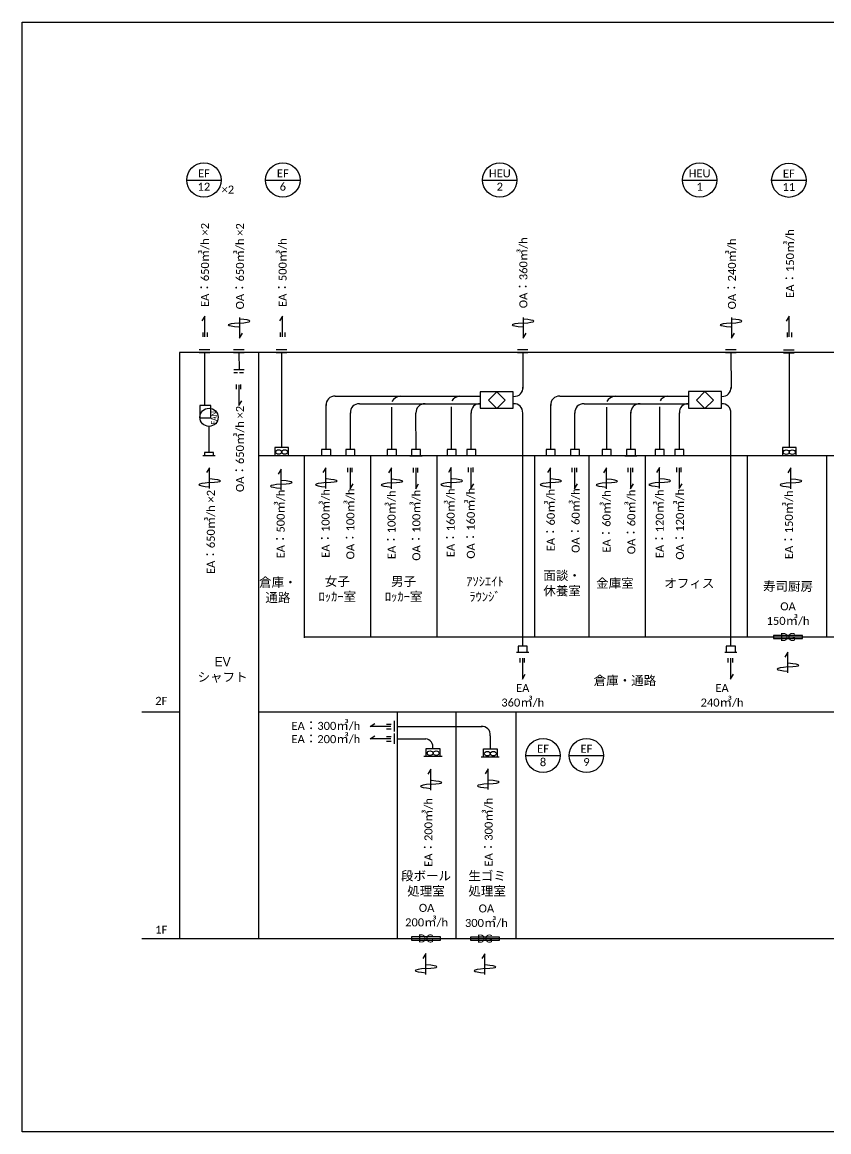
# Model space of a CAD drawing. Extents: x 593 to 1136, y -1139 to -772.
# Drawn here: x 593 to 859.5, y -1138.7 to -771.9 of the extents above; entities that cross this region are included whole.
import ezdxf

# ---------------------------------------------------------------- set-up
doc = ezdxf.new("R2010")
doc.units = 0
doc.header["$MEASUREMENT"] = 0
doc.linetypes.add('DASHED', pattern=[19.05, 12.7, -6.35])
doc.layers.get('0').update_dxf_attribs({"linetype": 'CONTINUOUS'})
doc.layers.get('Defpoints').update_dxf_attribs({"color": 21, "linetype": 'CONTINUOUS'})
for name, color, linetype in [('00機器番号', 3, 'CONTINUOUS'), ('10機器､器具', 2, 'CONTINUOUS'), ('21OA(外気ダクト)', 4, 'CONTINUOUS'), ('22EA(排気ダクト)', 1, 'CONTINUOUS'), ('94吹出､吸込', 3, 'CONTINUOUS'), ('A_室名', 9, 'CONTINUOUS'), ('A_建築', 8, 'CONTINUOUS')]:
    doc.layers.add(name, color=color, linetype=linetype)
doc.styles.add('HORIZONTALBIGFONT', font='txt.shx', dxfattribs={"bigfont": 'bigfont.shx'})
doc.styles.add('MtXpl_Calibri', font='calibri.ttf')

msp = doc.modelspace()

# ---------------------------------------------------------------- linework, layer by layer
at = {"layer": '00機器番号', "color": 2}
for p, q in [((647.34, -824.13), (658.7, -824.13)), ((673.4, -824.13), (684.77, -824.13)), ((745.09, -824.13), (756.45, -824.13)), ((811.09, -824.13), (822.45, -824.13)), ((840.58, -824.2), (851.94, -824.2)), ((759.37, -1014.34), (770.74, -1014.34)), ((773.72, -1014.34), (785.09, -1014.34))]:
    msp.add_line(p, q, dxfattribs=at)
for centre in [(653.02, -824.11), (679.09, -824.11), (750.77, -824.11), (816.77, -824.11), (846.26, -824.18), (765.05, -1014.31), (779.4, -1014.31)]:
    msp.add_ellipse(centre, major_axis=(5.68, 0), ratio=0.995261, dxfattribs=at)
at = {"layer": '10機器､器具'}
for p, q in [((651.5, -880.13), (655, -880.13)), ((662.8, -880.11), (666.3, -880.11)), ((676.9, -880.11), (680.4, -880.11)), ((756.58, -880.12), (760.08, -880.12)), ((825.34, -880.11), (828.84, -880.11)), ((651.5, -881.13), (655, -881.13)), ((662.8, -881.11), (666.3, -881.11)), ((676.9, -881.11), (680.4, -881.11)), ((756.58, -881.12), (760.08, -881.12)), ((825.34, -881.11), (828.84, -881.11)), ((844.54, -880.19), (848.04, -880.19)), ((844.54, -881.19), (848.04, -881.19)), ((662.87, -886.74), (666.37, -886.74)), ((652.7, -915.13), (656.7, -915.13)), ((675.77, -915.13), (681.77, -915.13)), ((691.42, -915.13), (695.42, -915.13)), ((699.42, -915.2), (703.42, -915.2)), ((713.09, -915.13), (717.09, -915.13)), ((721.09, -915.23), (725.09, -915.23)), ((732.83, -915.13), (736.83, -915.13)), ((739.33, -915.17), (743.33, -915.17)), ((765.59, -915.13), (769.59, -915.13)), ((773.59, -915.19), (777.59, -915.19)), ((784.09, -915.13), (788.09, -915.13)), ((792.09, -915.22), (796.09, -915.22)), ((801.59, -915.13), (805.59, -915.13)), ((808.09, -915.16), (812.09, -915.16)), ((843.44, -915.19), (849.44, -915.19)), ((756.33, -980.13), (760.33, -980.13)), ((825.08, -980.13), (829.08, -980.13)), ((715.86, -1002.88), (715.86, -1006.38)), ((716.86, -1002.88), (716.86, -1006.38)), ((715.86, -1007.01), (715.86, -1010.51)), ((716.86, -1007.01), (716.86, -1010.51)), ((731.7, -1014.67), (725.7, -1014.67)), ((750.59, -1014.82), (744.59, -1014.82))]:
    msp.add_line(p, q, dxfattribs=at)
at = {"layer": '10機器､器具', "linetype": 'DASHED', "ltscale": 0.1}
msp.add_line((662.87, -887.74), (666.37, -887.74), dxfattribs=at)
at = {"layer": '10機器､器具'}
for points in [[(744.33, -899.57), (755.23, -899.57), (755.23, -894.07), (744.33, -894.07)], [(749.78, -899.64), (752.56, -896.85), (749.78, -894.07), (746.99, -896.85)], [(813.09, -899.56), (823.99, -899.56), (823.99, -894.06), (813.09, -894.06)], [(818.54, -899.63), (821.32, -896.85), (818.54, -894.06), (815.75, -896.85)], [(655.3, -902.71), (655.3, -898.63), (651.7, -898.63), (651.7, -902.71)], [(676.46, -915.13), (680.97, -915.13), (680.97, -912.48), (676.46, -912.48)], [(844.13, -915.19), (848.65, -915.19), (848.65, -912.54), (844.13, -912.54)], [(841.19, -975.65), (850.79, -975.65), (850.79, -974.65), (841.19, -974.65)], [(731.01, -1014.67), (726.49, -1014.67), (726.49, -1012.01), (731.01, -1012.01)], [(749.89, -1014.82), (745.38, -1014.82), (745.38, -1012.16), (749.89, -1012.16)], [(721.59, -1075.3), (731.19, -1075.3), (731.19, -1074.3), (721.59, -1074.3)], [(741.09, -1075.34), (750.69, -1075.34), (750.69, -1074.34), (741.09, -1074.34)]]:
    msp.add_lwpolyline(points, close=True, dxfattribs=at)
for points in [[(694.92, -915.13), (694.92, -913.13), (691.92, -913.13), (691.92, -915.13)], [(716.59, -915.13), (716.59, -913.13), (713.59, -913.13), (713.59, -915.13)], [(736.33, -915.13), (736.33, -913.13), (733.33, -913.13), (733.33, -915.13)], [(742.83, -915.17), (742.83, -913.17), (739.83, -913.17), (739.83, -915.17)], [(769.09, -915.13), (769.09, -913.13), (766.09, -913.13), (766.09, -915.13)], [(787.59, -915.13), (787.59, -913.13), (784.59, -913.13), (784.59, -915.13)], [(805.09, -915.13), (805.09, -913.13), (802.09, -913.13), (802.09, -915.13)], [(811.59, -915.16), (811.59, -913.16), (808.59, -913.16), (808.59, -915.16)], [(656.2, -915.13), (656.2, -914.13), (653.2, -914.13), (653.2, -915.13)], [(702.92, -915.2), (702.92, -913.2), (699.92, -913.2), (699.92, -915.2)], [(724.59, -915.23), (724.59, -913.23), (721.59, -913.23), (721.59, -915.23)], [(777.09, -915.19), (777.09, -913.19), (774.09, -913.19), (774.09, -915.19)], [(795.59, -915.22), (795.59, -913.22), (792.59, -913.22), (792.59, -915.22)], [(759.83, -980.13), (759.83, -978.18), (756.83, -978.18), (756.83, -980.13)], [(828.58, -980.13), (828.58, -978.18), (825.58, -978.18), (825.58, -980.13)]]:
    msp.add_lwpolyline(points, dxfattribs=at)
msp.add_circle((654.7, -902.53), 3, dxfattribs=at)
for centre, major_axis in [((677.72, -914.02), (1, 0)), ((679.72, -914.02), (1, 0)), ((845.39, -914.08), (1, 0)), ((847.39, -914.08), (1, 0)), ((727.75, -1013.55), (-1, 0)), ((729.75, -1013.55), (-1, 0)), ((746.64, -1013.7), (-1, 0)), ((748.64, -1013.7), (-1, 0))]:
    msp.add_ellipse(centre, major_axis=major_axis, ratio=0.741722, dxfattribs=at)
at = {"layer": '21OA(外気ダクト)'}
for p, q in [((664.6, -881.27), (664.62, -886.74)), ((758.38, -881.28), (758.4, -893.05)), ((827.14, -881.27), (827.16, -893.05)), ((704.42, -898.08), (744.33, -898.08)), ((755.33, -895.63), (755.23, -895.63)), ((778.59, -898.07), (813.09, -898.07)), ((824.09, -895.63), (823.99, -895.63)), ((701.42, -913.2), (701.41, -901.06)), ((723.09, -913.23), (723.08, -901.09)), ((741.33, -913.17), (741.32, -901.03)), ((775.59, -913.19), (775.58, -901.06)), ((794.09, -913.22), (794.08, -900.81)), ((810.09, -913.16), (810.08, -901.02))]:
    msp.add_line(p, q, dxfattribs=at)
for centre, major_axis, ratio, start_param, end_param in [((755.14, -892.37), (2.44, -2.44), 0.888921, 5.497787, 7.068583), ((823.89, -892.37), (2.44, -2.44), 0.888921, 5.497787, 7.068583), ((704.66, -901.31), (2.47, -2.4), 0.884836, 2.356194, 3.926991), ((726.33, -901.34), (2.47, -2.4), 0.884836, 2.356194, 3.926991), ((744.57, -901.28), (2.47, -2.4), 0.884836, 2.356194, 3.926991), ((778.83, -901.31), (2.47, -2.4), 0.884836, 2.356194, 3.926991), ((797.33, -901.34), (2.47, -2.4), 0.884836, 2.356194, 3.926991), ((813.33, -901.28), (2.47, -2.4), 0.884836, 2.356194, 3.926991)]:
    msp.add_ellipse(centre, major_axis=major_axis, ratio=ratio, start_param=start_param, end_param=end_param, dxfattribs=at)
at = {"layer": '22EA(排気ダクト)'}
for p, q in [((653.2, -881.29), (653.2, -898.63)), ((678.7, -881.27), (678.7, -912.48)), ((846.34, -881.35), (846.34, -912.54)), ((693.42, -913.13), (693.41, -898.35)), ((696.42, -895.57), (744.33, -895.57)), ((755.41, -898.06), (755.23, -898.06)), ((767.59, -913.13), (767.58, -898.34)), ((770.59, -895.57), (813.09, -895.57)), ((824.17, -898.05), (823.99, -898.05)), ((715.09, -913.13), (715.09, -899.24)), ((734.83, -913.13), (734.83, -899.13)), ((758.33, -978.18), (758.33, -901.24)), ((786.09, -913.13), (786.09, -899.23)), ((803.59, -913.13), (803.59, -899.13)), ((827.08, -978.18), (827.09, -901.23)), ((654.7, -914.13), (654.7, -905.37)), ((716.88, -1004.68), (744.91, -1004.68)), ((747.61, -1007.77), (747.61, -1012.16)), ((716.88, -1008.78), (726.33, -1008.78))]:
    msp.add_line(p, q, dxfattribs=at)
for centre, major_axis, ratio, start_param, end_param in [((696.66, -898.81), (2.47, -2.4), 0.884836, 2.356194, 3.926991), ((717.14, -897.4), (2.12, 1.24), 0.629889, 0.785398, 2.356194), ((736.55, -897), (1.69, 1.07), 0.557761, 0.785398, 2.356194), ((755.07, -901.32), (2.44, 2.44), 0.888921, 5.497787, 7.068583), ((770.83, -898.81), (2.47, -2.4), 0.884836, 2.356194, 3.926991), ((788.14, -897.39), (2.12, 1.24), 0.629889, 0.785398, 2.356194), ((805.31, -896.99), (1.69, 1.07), 0.557761, 0.785398, 2.356194), ((823.82, -901.32), (2.44, 2.44), 0.888921, 5.497787, 7.068583), ((744.37, -1007.92), (2.47, 2.4), 0.884836, 5.497787, 7.068583), ((725.44, -1011.99), (2.47, 2.4), 0.884836, 5.444564, 6.867681)]:
    msp.add_ellipse(centre, major_axis=major_axis, ratio=ratio, start_param=start_param, end_param=end_param, dxfattribs=at)
at = {"layer": '94吹出､吸込', "linetype": 'Continuous'}
for p, q in [((653.36, -869.06), (652.38, -870.68)), ((653.36, -875.93), (653.36, -869.06)), ((678.93, -869.06), (677.95, -870.68)), ((678.93, -875.93), (678.93, -869.06)), ((846.4, -869.12), (845.42, -870.74)), ((846.4, -875.99), (846.4, -869.12)), ((664.75, -869.5), (664.75, -876.37)), ((758.53, -869.51), (758.53, -876.38)), ((827.29, -869.5), (827.29, -876.37)), ((652.63, -874.49), (652.63, -875.99)), ((654.13, -874.49), (654.13, -875.99)), ((664.75, -876.37), (665.73, -874.75)), ((678.2, -874.49), (678.2, -875.99)), ((679.7, -874.49), (679.7, -875.99)), ((758.53, -876.38), (759.51, -874.76)), ((827.29, -876.37), (828.27, -874.75)), ((845.67, -874.56), (845.67, -876.06)), ((847.17, -874.56), (847.17, -876.06)), ((663.75, -893.24), (663.75, -891.74)), ((664.52, -891.81), (664.52, -898.68)), ((665.25, -893.24), (665.25, -891.74)), ((664.52, -898.68), (665.5, -897.06)), ((654.83, -919.19), (653.85, -920.81)), ((654.83, -926.06), (654.83, -919.19)), ((678.51, -919.69), (677.53, -921.3)), ((678.51, -926.56), (678.51, -919.69)), ((693.34, -919.2), (692.36, -920.81)), ((693.34, -926.07), (693.34, -919.2)), ((700.54, -920.7), (700.54, -919.2)), ((701.31, -919.26), (701.31, -926.13)), ((702.04, -920.7), (702.04, -919.2)), ((715.01, -919.29), (714.03, -920.91)), ((715.01, -926.16), (715.01, -919.29)), ((722.21, -920.73), (722.21, -919.23)), ((722.98, -919.29), (722.98, -926.16)), ((723.71, -920.73), (723.71, -919.23)), ((734.75, -919.17), (733.77, -920.78)), ((734.75, -926.03), (734.75, -919.17)), ((740.45, -920.67), (740.45, -919.17)), ((741.22, -919.23), (741.22, -926.1)), ((741.95, -920.67), (741.95, -919.17)), ((767.51, -919.19), (766.53, -920.81)), ((767.51, -926.06), (767.51, -919.19)), ((774.71, -920.69), (774.71, -919.19)), ((775.48, -919.26), (775.48, -926.13)), ((776.21, -920.69), (776.21, -919.19)), ((786.01, -919.29), (785.03, -920.9)), ((786.01, -926.16), (786.01, -919.29)), ((793.21, -920.72), (793.21, -919.22)), ((793.98, -919.29), (793.98, -926.16)), ((794.71, -920.72), (794.71, -919.22)), ((803.51, -919.16), (802.53, -920.78)), ((803.51, -926.03), (803.51, -919.16)), ((809.21, -920.66), (809.21, -919.16)), ((809.98, -919.22), (809.98, -926.09)), ((810.71, -920.66), (810.71, -919.16)), ((846.87, -919.26), (845.89, -920.87)), ((846.87, -926.13), (846.87, -919.26)), ((701.31, -926.13), (702.29, -924.52)), ((722.98, -926.16), (723.96, -924.54)), ((741.22, -926.1), (742.2, -924.48)), ((775.48, -926.13), (776.46, -924.51)), ((793.98, -926.16), (794.96, -924.54)), ((809.98, -926.09), (810.96, -924.48)), ((757.45, -983.63), (757.45, -982.13)), ((758.22, -982.19), (758.22, -989.06)), ((758.95, -983.63), (758.95, -982.13)), ((826.21, -983.62), (826.21, -982.12)), ((826.98, -982.19), (826.98, -989.06)), ((827.71, -983.62), (827.71, -982.12)), ((845.91, -980.15), (844.93, -981.76)), ((845.91, -987.02), (845.91, -980.15)), ((758.22, -989.06), (759.2, -987.45)), ((826.98, -989.06), (827.96, -987.44)), ((707.91, -1004.69), (709.53, -1003.71)), ((714.78, -1004.69), (707.91, -1004.69)), ((713.34, -1003.96), (714.84, -1003.96)), ((707.89, -1008.82), (709.51, -1007.84)), ((713.33, -1008.09), (714.83, -1008.09)), ((713.34, -1005.46), (714.84, -1005.46)), ((714.76, -1008.82), (707.89, -1008.82)), ((713.33, -1009.59), (714.83, -1009.59)), ((728, -1018.88), (727.02, -1020.5)), ((728, -1025.75), (728, -1018.88)), ((746.89, -1018.73), (745.91, -1020.35)), ((746.89, -1025.6), (746.89, -1018.73)), ((726.31, -1079.8), (725.33, -1081.41)), ((726.31, -1086.67), (726.31, -1079.8)), ((745.81, -1079.84), (744.83, -1081.46)), ((745.81, -1086.71), (745.81, -1079.84))]:
    msp.add_line(p, q, dxfattribs=at)
for centre, major_axis, ratio, start_param, end_param in [((673.03, -872.25), (-11.95, 0.26), 0.07114, -0.783825, 0.786972), ((656.31, -870.75), (-11.9, 0), 0.083527, 2.356194, 3.926991), ((766.81, -872.26), (-11.95, 0.26), 0.07114, -0.783825, 0.786972), ((750.08, -870.76), (-11.9, 0), 0.083527, 2.356194, 3.926991), ((835.57, -872.25), (-11.95, 0.26), 0.07114, -0.783825, 0.786972), ((818.84, -870.75), (-11.9, 0), 0.083527, 2.356194, 3.926991), ((663.28, -924.81), (11.9, 0), 0.083527, 2.356194, 3.926991), ((646.55, -923.31), (11.95, -0.26), 0.07114, -0.783825, 0.786972), ((670.23, -923.8), (11.95, -0.26), 0.07114, -0.783825, 0.786972), ((701.79, -924.81), (11.9, 0), 0.083527, 2.356194, 3.926991), ((685.06, -923.31), (11.95, -0.26), 0.07114, -0.783825, 0.786972), ((706.73, -923.41), (11.95, -0.26), 0.07114, -0.783825, 0.786972), ((743.2, -924.78), (11.9, 0), 0.083527, 2.356194, 3.926991), ((726.47, -923.28), (11.95, -0.26), 0.07114, -0.783825, 0.786972), ((775.95, -924.81), (11.9, 0), 0.083527, 2.356194, 3.926991), ((759.23, -923.31), (11.95, -0.26), 0.07114, -0.783825, 0.786972), ((777.73, -923.4), (11.95, -0.26), 0.07114, -0.783825, 0.786972), ((811.95, -924.78), (11.9, 0), 0.083527, 2.356194, 3.926991), ((795.23, -923.28), (11.95, -0.26), 0.07114, -0.783825, 0.786972), ((855.31, -924.87), (11.9, 0), 0.083527, 2.356194, 3.926991), ((838.59, -923.37), (11.95, -0.26), 0.07114, -0.783825, 0.786972), ((686.95, -925.3), (11.9, 0), 0.083527, 2.356194, 3.926991), ((723.45, -924.91), (11.9, 0), 0.083527, 2.356194, 3.926991), ((794.45, -924.9), (11.9, 0), 0.083527, 2.356194, 3.926991), ((854.35, -985.76), (11.9, 0), 0.083527, 2.356194, 3.926991), ((837.63, -984.26), (11.95, -0.26), 0.07114, -0.783825, 0.786972), ((719.72, -1023), (11.95, -0.26), 0.07114, -0.783825, 0.786972), ((738.61, -1022.85), (11.95, -0.26), 0.07114, -0.783825, 0.786972), ((736.45, -1024.5), (11.9, 0), 0.083527, 2.356194, 3.926991), ((755.34, -1024.35), (11.9, 0), 0.083527, 2.356194, 3.926991), ((734.75, -1085.41), (11.9, 0), 0.083527, 2.356194, 3.926991), ((718.03, -1083.91), (11.95, -0.26), 0.07114, -0.783825, 0.786972), ((754.25, -1085.46), (11.9, 0), 0.083527, 2.356194, 3.926991), ((737.53, -1083.96), (11.95, -0.26), 0.07114, -0.783825, 0.786972)]:
    msp.add_ellipse(centre, major_axis=major_axis, ratio=ratio, start_param=start_param, end_param=end_param, dxfattribs=at)
at = {"layer": 'A_建築'}
for p, q in [((1075.78, -881.13), (644.96, -881.13)), ((644.96, -881.13), (644.96, -1074.84)), ((671.09, -881.13), (671.09, -1074.84)), ((671.09, -915.13), (1086.98, -915.13)), ((686.09, -915.13), (686.09, -975.41)), ((708.04, -915.21), (708.04, -975.13)), ((729.98, -915.13), (729.98, -975.13)), ((762.24, -915.13), (762.24, -975.13)), ((780.18, -915.21), (780.18, -975.13)), ((798.77, -915.17), (798.77, -975.19)), ((832.51, -915.17), (832.51, -975.04)), ((858.66, -915.3), (858.66, -975.26)), ((686.09, -975.13), (919.96, -975.13)), ((632.54, -999.86), (644.96, -999.86)), ((671.09, -999.86), (1087.05, -999.86)), ((716.88, -999.87), (716.88, -1074.88)), ((736.28, -999.87), (736.28, -1074.75)), ((756.08, -999.84), (756.08, -1074.67)), ((632.54, -1074.84), (1089.09, -1074.84))]:
    msp.add_line(p, q, dxfattribs=at)
at = {"layer": 'Defpoints', "linetype": 'Continuous'}
msp.add_lwpolyline([(592.99, -771.95), (1136.12, -771.95), (1136.12, -1138.69), (592.99, -1138.69)], close=True, dxfattribs=at)

# ---------------------------------------------------------------- texts
at = {"color": 7, "linetype": 'Continuous', "style": 'MtXpl_Calibri', "width": 0.7}
msp.add_text('FAN', height=2, rotation=90, dxfattribs=at).set_placement((657.33, -904.94))
at = {"char_height": 2.64584, "width": 28.8776, "rotation": 90, "style": 'HORIZONTALBIGFONT'}
for s, insert, attachment_point in [('{\\fCalibri|b0|i0|c0|p34;\\C7;EA\\fMS PGothic|b0|i0|c128|p50;\\H1.14583x;：\\fCalibri|b0|i0|c0|p34;\\H0.87273x;650\\fMS PGothic|b0|i0|c128|p50;\\H1.14583x;㎥\\fCalibri|b0|i0|c0|p34;\\H0.87273x;/h ×2}', (653.25, -866.08), 4), ('{\\fCalibri|b0|i0|c0|p34;\\C7;OA\\fMS PGothic|b0|i0|c128|p50;\\H1.14583x;：\\fCalibri|b0|i0|c0|p34;\\H0.87273x;650\\fMS PGothic|b0|i0|c128|p50;\\H1.14583x;㎥\\fCalibri|b0|i0|c0|p34;\\H0.87273x;/h ×2}', (664.82, -866.87), 4), ('{\\fCalibri|b0|i0|c0|p34;\\H1x;\\C7;OA\\fMS PGothic|b0|i0|c128|p50;\\H1.14583x;：\\fCalibri|b0|i0|c0|p34;\\H0.87273x;360\\fMS PGothic|b0|i0|c128|p50;\\H1.14583x;㎥\\fCalibri|b0|i0|c0|p34;\\H0.87273x;/h}', (758.45, -866.47), 4), ('\\pxqc;{\\fCalibri|b0|i0|c0|p34;\\C7;EA\\fMS PGothic|b0|i0|c128|p50;\\H1.14583x;：\\fCalibri|b0|i0|c0|p34;\\H0.87273x;150\\fMS PGothic|b0|i0|c128|p50;\\H1.14583x;㎥\\fCalibri|b0|i0|c0|p34;\\H0.87273x;/h}', (846.55, -866.14), 4), ('{\\fCalibri|b0|i0|c0|p34;\\H1x;\\C7;EA\\fMS PGothic|b0|i0|c128|p50;\\H1.14583x;：\\fCalibri|b0|i0|c0|p34;\\H0.87273x;500\\fMS PGothic|b0|i0|c128|p50;\\H1.14583x;㎥\\fCalibri|b0|i0|c0|p34;\\H0.87273x;/h}', (678.91, -866.06), 4), ('{\\fCalibri|b0|i0|c0|p34;\\H1x;\\C7;OA\\fMS PGothic|b0|i0|c128|p50;\\H1.14583x;：\\fCalibri|b0|i0|c0|p34;\\H0.87273x;240\\fMS PGothic|b0|i0|c128|p50;\\H1.14583x;㎥\\fCalibri|b0|i0|c0|p34;\\H0.87273x;/h}', (827.35, -866.87), 4), ('{\\fCalibri|b0|i0|c0|p34;\\C7;OA\\fMS PGothic|b0|i0|c128|p50;\\H1.14583x;：\\fCalibri|b0|i0|c0|p34;\\H0.87273x;650\\fMS PGothic|b0|i0|c128|p50;\\H1.14583x;㎥\\fCalibri|b0|i0|c0|p34;\\H0.87273x;/h ×2}', (664.82, -927.24), 4), ('{\\fCalibri|b0|i0|c0|p34;\\C7;EA\\fMS PGothic|b0|i0|c128|p50;\\H1.14583x;：\\fCalibri|b0|i0|c0|p34;\\H0.87273x;650\\fMS PGothic|b0|i0|c128|p50;\\H1.14583x;㎥\\fCalibri|b0|i0|c0|p34;\\H0.87273x;/h ×2}', (655.2, -940.44), 5), ('{\\fCalibri|b0|i0|c0|p34;\\H1x;\\C7;EA\\fMS PGothic|b0|i0|c128|p50;\\H1.14583x;：\\fCalibri|b0|i0|c0|p34;\\H0.87273x;500\\fMS PGothic|b0|i0|c128|p50;\\H1.14583x;㎥\\fCalibri|b0|i0|c0|p34;\\H0.87273x;/h}', (678.27, -937.81), 5), ('{\\fCalibri|b0|i0|c0|p34;\\H1x;\\C7;EA\\fMS PGothic|b0|i0|c128|p50;\\H1.14583x;：\\fCalibri|b0|i0|c0|p34;\\H0.87273x;100\\fMS PGothic|b0|i0|c128|p50;\\H1.14583x;㎥\\fCalibri|b0|i0|c0|p34;\\H0.87273x;/h}', (693.1, -937.62), 5), ('{\\fCalibri|b0|i0|c0|p34;\\H1x;\\C7;OA\\fMS PGothic|b0|i0|c128|p50;\\H1.14583x;：\\fCalibri|b0|i0|c0|p34;\\H0.87273x;100\\fMS PGothic|b0|i0|c128|p50;\\H1.14583x;㎥\\fCalibri|b0|i0|c0|p34;\\H0.87273x;/h}', (701.29, -937.78), 5), ('{\\fCalibri|b0|i0|c0|p34;\\H1x;\\C7;EA\\fMS PGothic|b0|i0|c128|p50;\\H1.14583x;：\\fCalibri|b0|i0|c0|p34;\\H0.87273x;100\\fMS PGothic|b0|i0|c128|p50;\\H1.14583x;㎥\\fCalibri|b0|i0|c0|p34;\\H0.87273x;/h}', (714.9, -938.06), 5), ('{\\fCalibri|b0|i0|c0|p34;\\H1x;\\C7;OA\\fMS PGothic|b0|i0|c128|p50;\\H1.14583x;：\\fCalibri|b0|i0|c0|p34;\\H0.87273x;100\\fMS PGothic|b0|i0|c128|p50;\\H1.14583x;㎥\\fCalibri|b0|i0|c0|p34;\\H0.87273x;/h}', (723.1, -938.23), 5), ('{\\fCalibri|b0|i0|c0|p34;\\H1x;\\C7;EA\\fMS PGothic|b0|i0|c128|p50;\\H1.14583x;：\\fCalibri|b0|i0|c0|p34;\\H0.87273x;160\\fMS PGothic|b0|i0|c128|p50;\\H1.14583x;㎥\\fCalibri|b0|i0|c0|p34;\\H0.87273x;/h}', (734.43, -937.4), 5), ('{\\fCalibri|b0|i0|c0|p34;\\H1x;\\C7;OA\\fMS PGothic|b0|i0|c128|p50;\\H1.14583x;：\\fCalibri|b0|i0|c0|p34;\\H0.87273x;160\\fMS PGothic|b0|i0|c128|p50;\\H1.14583x;㎥\\fCalibri|b0|i0|c0|p34;\\H0.87273x;/h}', (741.09, -937.57), 5), ('{\\fCalibri|b0|i0|c0|p34;\\H1x;\\C7;EA\\fMS PGothic|b0|i0|c128|p50;\\H1.14583x;：\\fCalibri|b0|i0|c0|p34;\\H0.87273x;60\\fMS PGothic|b0|i0|c128|p50;\\H1.14583x;㎥\\fCalibri|b0|i0|c0|p34;\\H0.87273x;/h}', (767.51, -936.51), 5), ('{\\fCalibri|b0|i0|c0|p34;\\H1x;\\C7;OA\\fMS PGothic|b0|i0|c128|p50;\\H1.14583x;：\\fCalibri|b0|i0|c0|p34;\\H0.87273x;60\\fMS PGothic|b0|i0|c128|p50;\\H1.14583x;㎥\\fCalibri|b0|i0|c0|p34;\\H0.87273x;/h}', (775.71, -936.68), 5), ('{\\fCalibri|b0|i0|c0|p34;\\H1x;\\C7;EA\\fMS PGothic|b0|i0|c128|p50;\\H1.14583x;：\\fCalibri|b0|i0|c0|p34;\\H0.87273x;60\\fMS PGothic|b0|i0|c128|p50;\\H1.14583x;㎥\\fCalibri|b0|i0|c0|p34;\\H0.87273x;/h}', (785.92, -936.95), 5), ('{\\fCalibri|b0|i0|c0|p34;\\H1x;\\C7;OA\\fMS PGothic|b0|i0|c128|p50;\\H1.14583x;：\\fCalibri|b0|i0|c0|p34;\\H0.87273x;60\\fMS PGothic|b0|i0|c128|p50;\\H1.14583x;㎥\\fCalibri|b0|i0|c0|p34;\\H0.87273x;/h}', (794.11, -937.12), 5), ('{\\fCalibri|b0|i0|c0|p34;\\H1x;\\C7;EA\\fMS PGothic|b0|i0|c128|p50;\\H1.14583x;：\\fCalibri|b0|i0|c0|p34;\\H0.87273x;120\\fMS PGothic|b0|i0|c128|p50;\\H1.14583x;㎥\\fCalibri|b0|i0|c0|p34;\\H0.87273x;/h}', (803.51, -937.73), 5), ('{\\fCalibri|b0|i0|c0|p34;\\H1x;\\C7;OA\\fMS PGothic|b0|i0|c128|p50;\\H1.14583x;：\\fCalibri|b0|i0|c0|p34;\\H0.87273x;120\\fMS PGothic|b0|i0|c128|p50;\\H1.14583x;㎥\\fCalibri|b0|i0|c0|p34;\\H0.87273x;/h}', (810.16, -937.9), 5), ('{\\fCalibri|b0|i0|c0|p34;\\C7;EA\\fMS PGothic|b0|i0|c128|p50;\\H1.14583x;：\\fCalibri|b0|i0|c0|p34;\\H0.87273x;150\\fMS PGothic|b0|i0|c128|p50;\\H1.14583x;㎥\\fCalibri|b0|i0|c0|p34;\\H0.87273x;/h}', (846.17, -938.05), 5), ('{\\fCalibri|b0|i0|c0|p34;\\H1x;\\C7;EA\\fMS PGothic|b0|i0|c128|p50;\\H1.14583x;：\\fCalibri|b0|i0|c0|p34;\\H0.87273x;200\\fMS PGothic|b0|i0|c128|p50;\\H1.14583x;㎥\\fCalibri|b0|i0|c0|p34;\\H0.87273x;/h}', (727.09, -1039.75), 5), ('{\\fCalibri|b0|i0|c0|p34;\\H1x;\\C7;EA\\fMS PGothic|b0|i0|c128|p50;\\H1.14583x;：\\fCalibri|b0|i0|c0|p34;\\H0.87273x;300\\fMS PGothic|b0|i0|c128|p50;\\H1.14583x;㎥\\fCalibri|b0|i0|c0|p34;\\H0.87273x;/h}', (746.97, -1039.67), 5)]:
    msp.add_mtext(s, dxfattribs=dict(at, insert=insert, attachment_point=attachment_point))
at = {"attachment_point": 5, "style": 'HORIZONTALBIGFONT'}
for s, insert, char_height, width in [('{\\fCalibri|b0|i0|c0|p34;\\C7;OA\\P150\\fMS PGothic|b0|i0|c128|p50;\\H1.14583x;㎥\\fCalibri|b0|i0|c0|p34;\\H0.87273x;/h}', (845.99, -967.51), 2.6458, 22.0052), ('\\C7;\\fCalibri|b0|i0|;\\H2.6458414077759;DG', (845.99, -975.15), 2.6458, 9.6), ('{\\fCalibri|b0|i0|c0|p34;\\H1x;\\C7;EA\\P360\\fMS PGothic|b0|i0|c128|p50;\\H1.14583x;㎥\\fCalibri|b0|i0|c0|p34;\\H0.87273x;/h}', (758.34, -994.51), 2.6458, 22.0052), ('{\\fCalibri|b0|i0|c0|p34;\\H1x;\\C7;EA\\P240\\fMS PGothic|b0|i0|c128|p50;\\H1.14583x;㎥\\fCalibri|b0|i0|c0|p34;\\H0.87273x;/h}', (824.18, -994.51), 2.6458, 22.0052), ('{\\fCalibri|b0|i0|c0|p34;\\H1x;\\C7;EA\\fMS PGothic|b0|i0|c128|p50;\\H1.14583x;：\\fCalibri|b0|i0|c0|p34;\\H0.87273x;300\\fMS PGothic|b0|i0|c128|p50;\\H1.14583x;㎥\\fCalibri|b0|i0|c0|p34;\\H0.87273x;/h}', (693.3, -1004.42), 2.64584, 28.8776), ('{\\fCalibri|b0|i0|c0|p34;\\H1x;\\C7;EA\\fMS PGothic|b0|i0|c128|p50;\\H1.14583x;：\\fCalibri|b0|i0|c0|p34;\\H0.87273x;200\\fMS PGothic|b0|i0|c128|p50;\\H1.14583x;㎥\\fCalibri|b0|i0|c0|p34;\\H0.87273x;/h}', (693.3, -1008.8), 2.64584, 28.8776), ('{\\fCalibri|b0|i0|c0|p34;\\H1x;\\C7;OA\\P200\\fMS PGothic|b0|i0|c128|p50;\\H1.14583x;㎥\\fCalibri|b0|i0|c0|p34;\\H0.87273x;/h}', (726.59, -1067.16), 2.6458, 22.0052), ('{\\fCalibri|b0|i0|c0|p34;\\H1x;\\C7;OA\\P300\\fMS PGothic|b0|i0|c128|p50;\\H1.14583x;㎥\\fCalibri|b0|i0|c0|p34;\\H0.87273x;/h}', (746.34, -1067.35), 2.6458, 22.0052), ('\\C7;\\fCalibri|b0|i0|;\\H2.6458414077759;DG', (726.39, -1074.8), 2.6458, 9.6), ('\\C7;\\fCalibri|b0|i0|;\\H2.6458414077759;DG', (745.89, -1074.84), 2.6458, 9.6)]:
    msp.add_mtext(s, dxfattribs=dict(at, insert=insert, char_height=char_height, width=width))
at = {"layer": '00機器番号', "color": 2, "char_height": 2.6458, "attachment_point": 5, "style": 'HORIZONTALBIGFONT'}
for s, insert, width in [('{\\fCalibri|b0|i0|c0|p34;\\H1x;\\C7;EF\\P12}', (653.02, -824.11), 11.3662), ('\\C7;\\fCalibri|b0|i0|;\\H2.6458414077759;EF\\P6', (679.09, -824.11), 11.3662), ('{\\fCalibri|b0|i0|c0|p34;\\H1x;\\C7;HEU\\P2}', (750.77, -824.11), 11.3662), ('{\\fCalibri|b0|i0|c0|p34;\\H1x;\\C7;HEU\\P1}', (816.77, -824.11), 11.3662), ('{\\fCalibri|b0|i0|c0|p34;\\C7;EF\\P11}', (846.26, -824.18), 11.3662), ('{\\fCalibri|b0|i0|c0|p34;\\C7;×2}', (660.94, -827.27), 8.1683), ('\\C7;\\fCalibri|b0|i0|;\\H2.6458414077759;EF\\P8', (765.05, -1014.31), 11.3662), ('\\C7;\\fCalibri|b0|i0|;\\H2.6458414077759;EF\\P9', (779.4, -1014.31), 11.3662)]:
    msp.add_mtext(s, dxfattribs=dict(at, insert=insert, width=width))
at = {"layer": 'A_室名', "attachment_point": 5, "style": 'HORIZONTALBIGFONT'}
for s, insert, char_height, width in [('{\\fMS PGothic|b0|i0|c128|p50;\\H1x;\\C7;面談・\\P休養室}', (771.34, -957.52), 3.0317, 15.5176), ('\\C7;\\fＭＳ Ｐゴシック|b0|i0|;\\H3.0316932797432;倉庫・\\P通路', (677.45, -959.75), 3.0317, 30.0316), ('\\C7;\\fＭＳ Ｐゴシック|b0|i0|;\\H3.0316932797432;女子\\Pﾛｯｶｰ室', (697.09, -959.39), 3.0317, 22.0052), ('\\C7;\\fＭＳ Ｐゴシック|b0|i0|;\\H3.0316932797432;男子\\Pﾛｯｶｰ室', (718.99, -959.39), 3.0317, 22.0052), ('\\C7;\\fＭＳ Ｐゴシック|b0|i0|;\\H3.0316932797432;ｱｿｼｴｲﾄ\\Pﾗｳﾝｼﾞ', (745.88, -959.39), 3.0317, 19.592), ('\\C7;\\fＭＳ Ｐゴシック|b0|i0|;\\H3.0316932797432;金庫室', (788.79, -957.52), 3.0317, 19.592), ('\\C7;\\fＭＳ Ｐゴシック|b0|i0|;\\H3.0316932797432;オフィス', (813.38, -957.52), 3.0317, 19.592), ('{\\fMS PGothic|b0|i0|c128|p50;\\H1x;\\C7;寿司厨房}', (845.98, -958.56), 3.0317, 19.592), ('{\\fMS PGothic|b0|i0|c128|p50;\\H1x;\\C7;EV\\Pシャフト}', (659.2, -986.03), 3.0317, 22.0052), ('\\C7;\\fＭＳ Ｐゴシック|b0|i0|;\\H3.0316932797432;倉庫・通路', (792.1, -989.69), 3.0317, 30.0316), ('\\C7;\\fCalibri|b0|i0|;\\H2.6458414077759;2F', (638.93, -996.25), 3, 6.9851), ('\\C7;\\fＭＳ Ｐゴシック|b0|i0|;\\H3.0316932797432;段ボール\\P処理室', (726.38, -1056.77), 3.0317, 19.592), ('\\C7;\\fＭＳ Ｐゴシック|b0|i0|;\\H3.0316932797432;生ゴミ\\P処理室', (746.59, -1056.76), 3.0317, 22.0052), ('\\C7;\\fCalibri|b0|i0|;\\H2.6458414077759;1F', (638.93, -1071.86), 3, 6.9851)]:
    msp.add_mtext(s, dxfattribs=dict(at, insert=insert, char_height=char_height, width=width))

doc.saveas('drawing.dxf')
